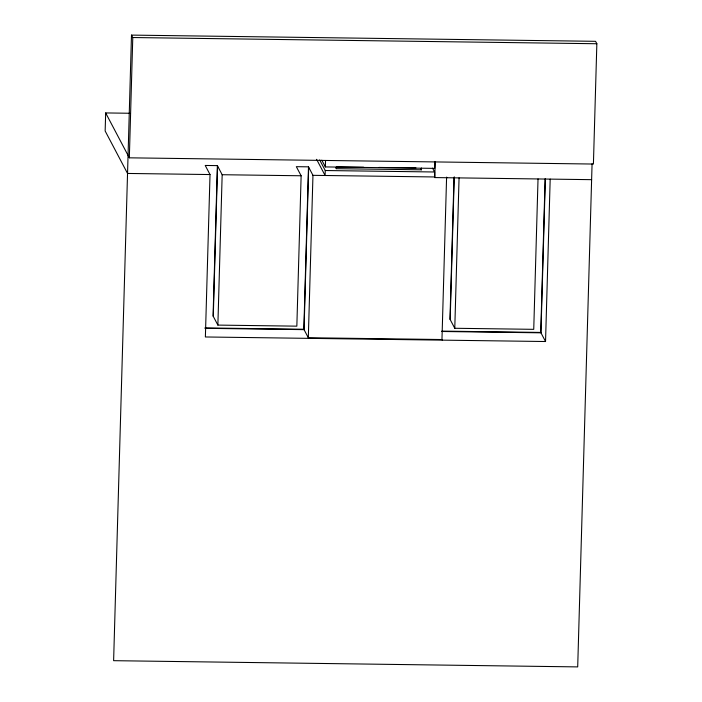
<?xml version="1.0" encoding="UTF-8"?>
<svg xmlns="http://www.w3.org/2000/svg" width="702" height="702" viewBox="0 0 702 702"><rect width="100%" height="100%" fill="white"/><g stroke="black" fill="none" stroke-linecap="round" stroke-linejoin="round"><path stroke-width="1.05" d="M129.721 113.259L105.669 112.934L105.151 130.984L127.536 173.447L210.021 174.552L205.379 336.969L545.542 341.523L550.184 179.115M105.669 112.934L129.335 157.827L593.418 164.049L596.849 43.743L595.568 41.321L131.493 35.1L113.619 660.679L577.702 666.9L592.076 163.75M129.335 157.827L132.775 37.531L131.493 35.1M210.021 174.552L205.221 165.453L217.366 165.619L213.075 315.997L217.874 325.096L296.841 326.158L301.132 175.772L296.332 166.672L308.485 166.839L312.96 175.333L308.318 337.741L441.962 339.531L442.278 340.137M213.276 316.391L217.576 166.014M217.874 325.096L222.165 174.719L217.366 165.619M308.643 338.346L303.843 329.247L308.485 166.839M308.687 167.234L304.054 329.642L205.133 328.317M319.664 159.933L325.254 170.525L325.114 175.491L316.584 159.319M434.871 162.074L434.696 168.383L325.359 166.918L325.535 160.609M421.428 168.006L421.375 169.805L336.337 168.673L336.39 166.865L363.645 167.225M591.619 179.668L434.766 177.571L434.591 171.99L432.564 168.138M434.766 177.571L435.222 161.644M441.962 339.531L446.595 177.123L446.92 177.729M454.018 177.509L449.973 319.173L454.773 328.273L533.739 329.335L538.03 178.949M450.184 319.568L454.255 176.816M454.773 328.273L459.064 177.896M545.542 341.523L540.742 332.423L545.138 178.738M545.34 179.124L540.952 332.818L442.032 331.493M132.775 37.531L596.849 43.743M378.904 167.436L415.979 167.927M325.254 170.525L434.591 171.99M312.96 175.333L434.45 176.957M222.165 174.719L301.132 175.772M204.931 327.922L303.843 329.247M441.83 331.098L540.742 332.423M420.735 168.594L421.375 169.805M335.696 167.453L336.337 168.673M321.797 160.179L325.359 166.918"/></g></svg>
